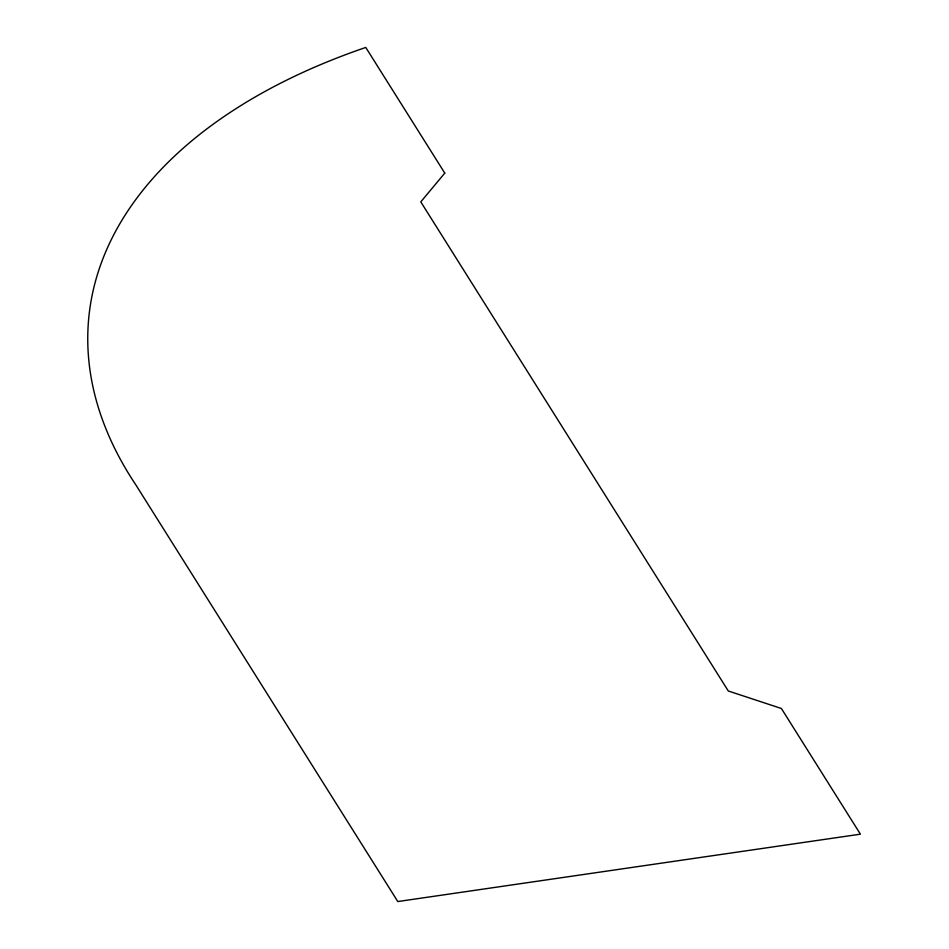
<?xml version="1.0" encoding="UTF-8"?>
<svg xmlns="http://www.w3.org/2000/svg" width="949" height="949" viewBox="0 0 949 949"><rect width="100%" height="100%" fill="white"/><g stroke="black" fill="none" stroke-linecap="round" stroke-linejoin="round"><path stroke-width="1.42" d="M444.784 173.121L420.787 201.876L728.298 690.979L781.395 708.5L860.411 834.171L397.809 901.55L135.944 485.046A670.374 381.628 6 0 1 365.768 47.45L444.784 173.121"/></g></svg>
